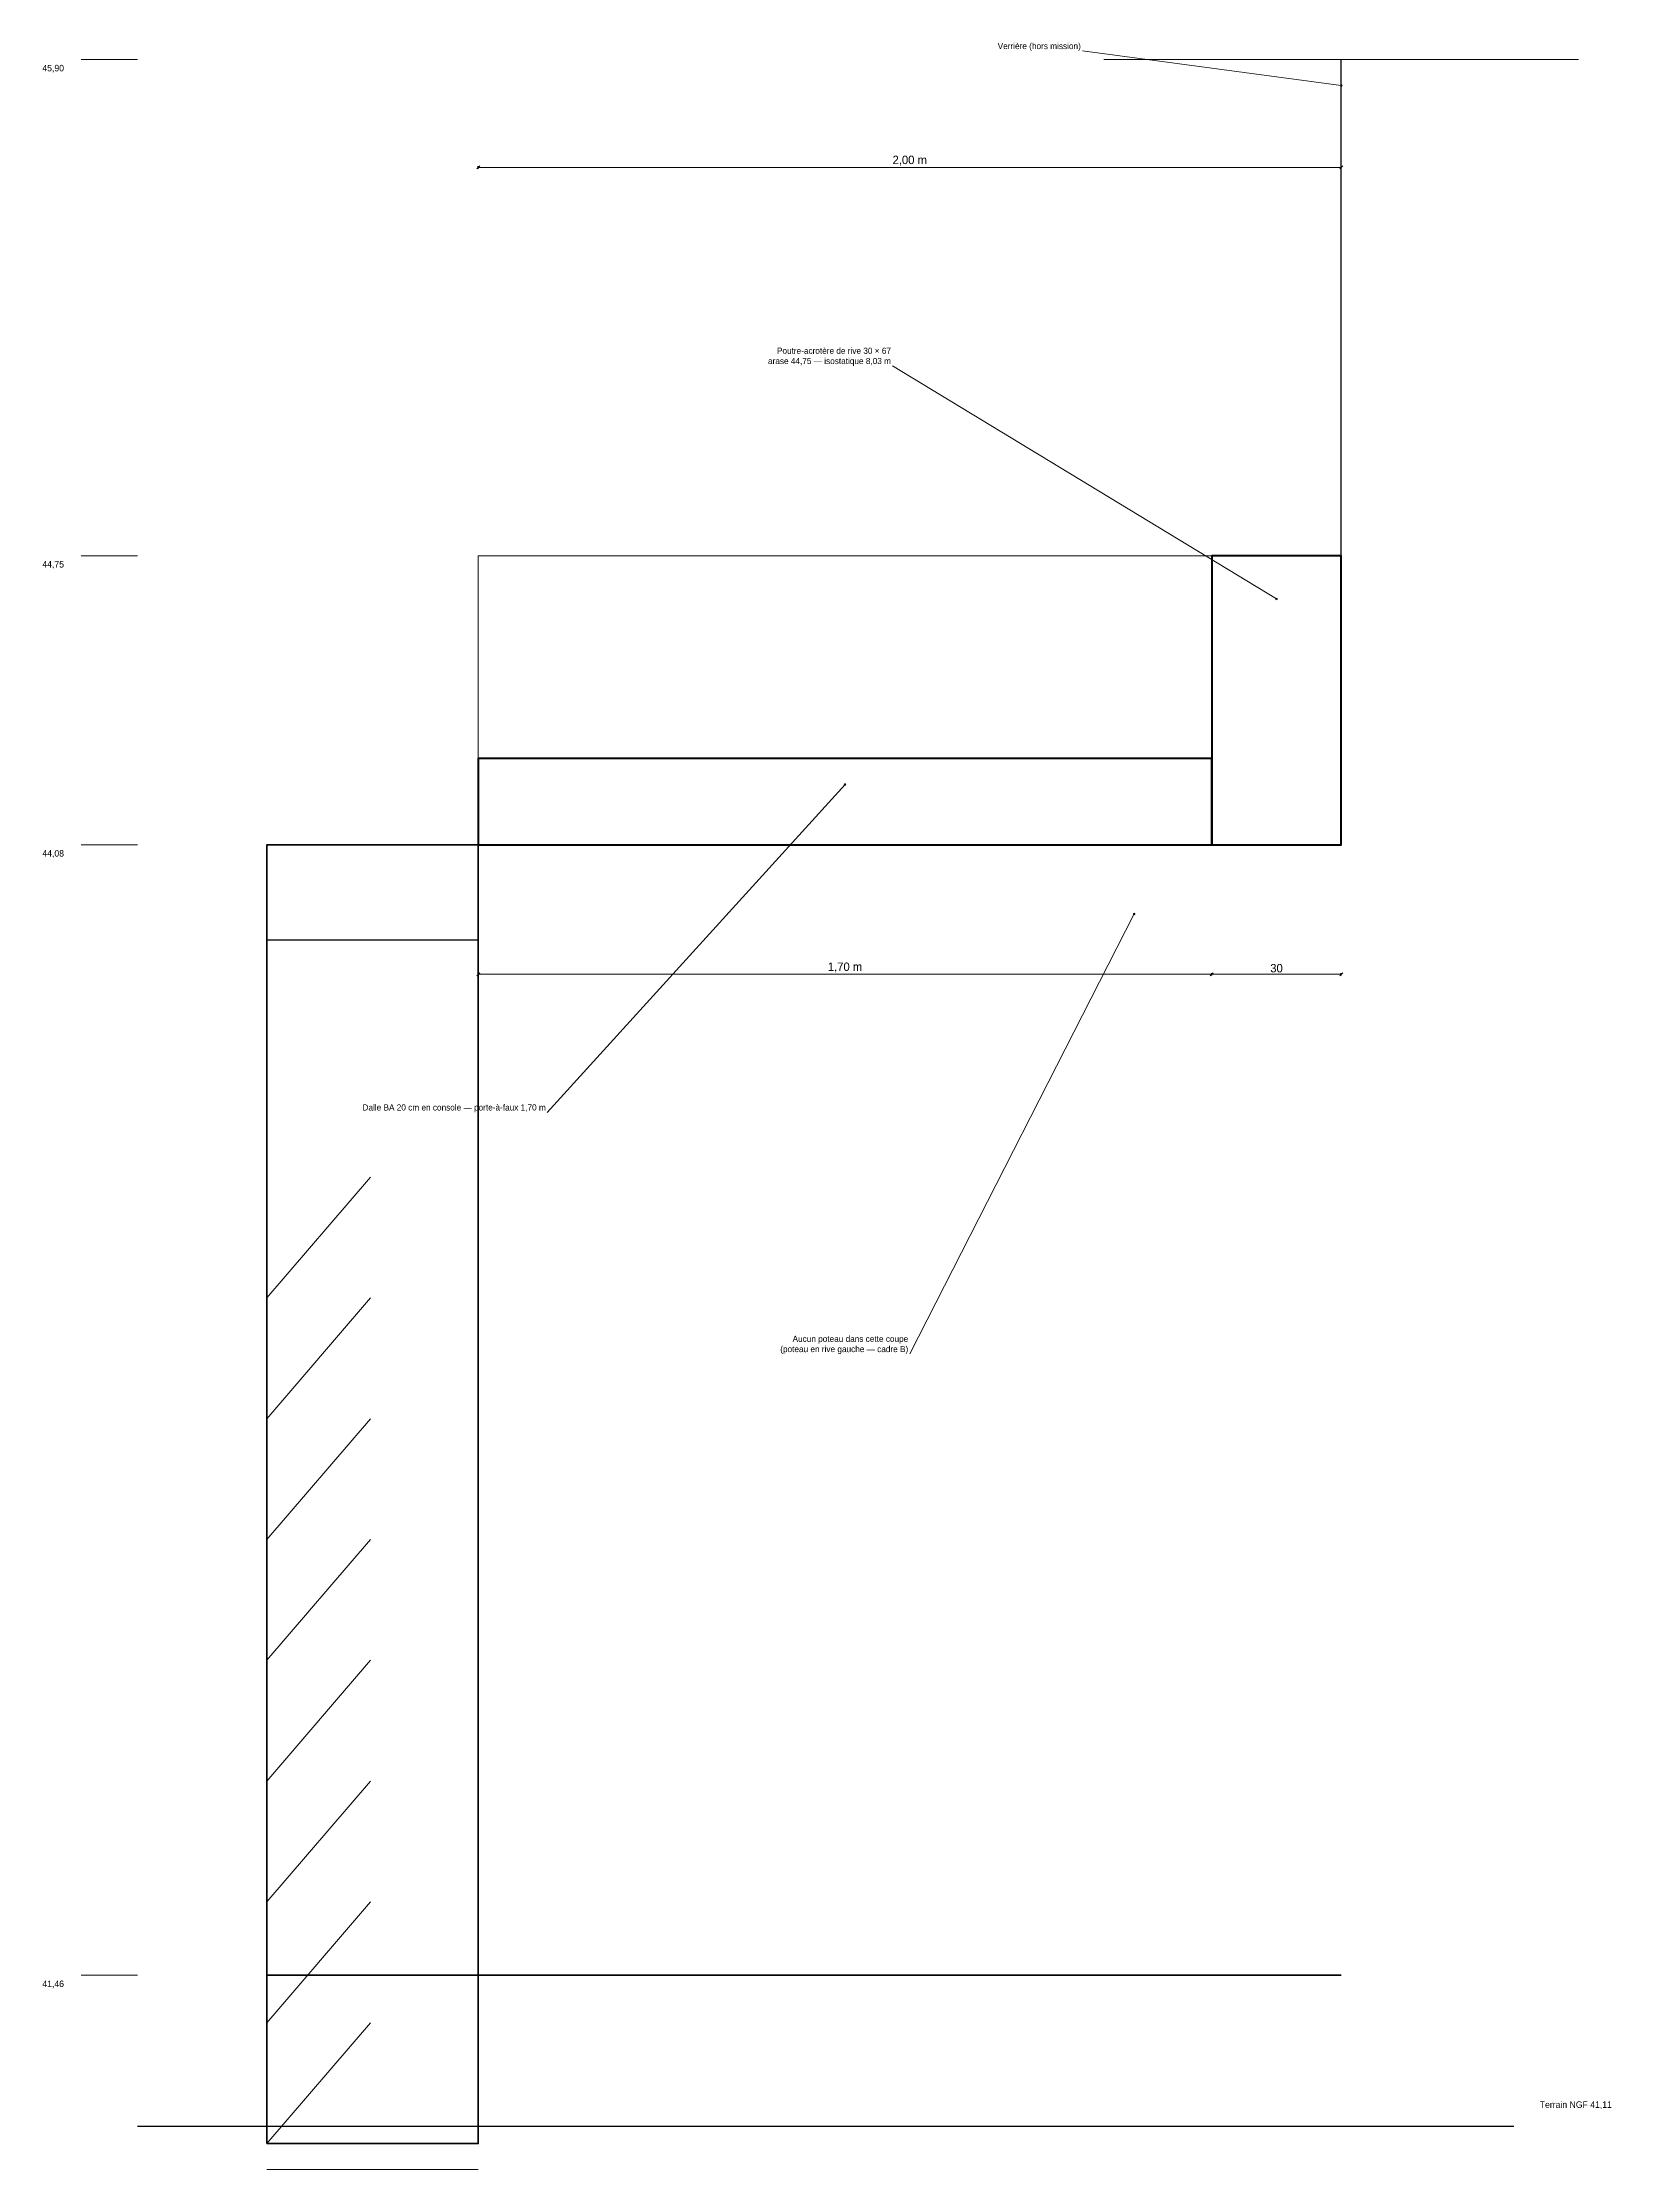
# Model space of a CAD drawing. Header units: centimetres. Extents: x -101 to 504, y -580 to 448.
# Drawn here: x -101 to 262.6, y -45 to 448 of the extents above; entities that cross this region are included whole.
import ezdxf

# ---------------------------------------------------------------- set-up
doc = ezdxf.new("R2010")
doc.units = ezdxf.units.CM
for name, color, linetype, lineweight in [('STR_COFFRAGE_BA', 6, 'CONTINUOUS', 50), ('STR_COTATIONS_TEXTES', 7, 'CONTINUOUS', 25), ('STR_EXISTANT', 7, 'CONTINUOUS', 18)]:
    doc.layers.add(name, color=color, linetype=linetype, lineweight=lineweight)

msp = doc.modelspace()

# ---------------------------------------------------------------- linework, layer by layer
at = {"layer": 'STR_COFFRAGE_BA', "lineweight": 50}
for points in [[(170, 262), (200, 262), (200, 329), (170, 329), (170, 262)], [(0, 262), (170, 262), (170, 282), (0, 282), (0, 262)]]:
    msp.add_lwpolyline(points, dxfattribs=at)
at = {"layer": 'STR_COTATIONS_TEXTES', "lineweight": 13}
for p, q in [((-92, 444), (-79, 444)), ((-92, 329), (-79, 329)), ((0, 329), (170, 329)), ((0, 282), (0, 329)), ((-92, 262), (-79, 262)), ((-92, 0), (-79, 0))]:
    msp.add_line(p, q, dxfattribs=at)
at = {"layer": 'STR_COTATIONS_TEXTES', "lineweight": 18}
for p, q in [((200, 438), (140, 446)), ((145, 444), (255, 444)), ((0, 419), (200, 419)), ((185, 319), (96, 373)), ((85, 276), (16, 200)), ((152, 246), (100, 144)), ((0, 232), (170, 232)), ((170, 232), (200, 232)), ((-49, -45), (0, -45))]:
    msp.add_line(p, q, dxfattribs=at)
at = {"layer": 'STR_COTATIONS_TEXTES', "lineweight": 30}
msp.add_line((200, 262), (200, 444), dxfattribs=at)
at = {"layer": 'STR_COTATIONS_TEXTES', "lineweight": 25}
for p, q in [((-0.35, 418.65), (0.35, 419.35)), ((0, 418.7), (0, 419.3)), ((199.65, 418.65), (200.35, 419.35)), ((200, 418.7), (200, 419.3)), ((-0.35, 231.65), (0.35, 232.35)), ((0, 231.7), (0, 232.3)), ((169.65, 231.65), (170.35, 232.35)), ((169.65, 231.65), (170.35, 232.35)), ((170, 231.7), (170, 232.3)), ((170, 231.7), (170, 232.3)), ((199.65, 231.65), (200.35, 232.35)), ((200, 231.7), (200, 232.3))]:
    msp.add_line(p, q, dxfattribs=at)
at = {"layer": 'STR_COTATIONS_TEXTES', "lineweight": 18}
for centre in [(200, 438), (185, 319), (85, 276), (152, 246)]:
    msp.add_circle(centre, 0.18, dxfattribs=at)
at = {"layer": 'STR_EXISTANT', "lineweight": 13}
for p, q in [((-49, 157), (-25, 185)), ((-49, 129), (-25, 157)), ((-49, 101), (-25, 129)), ((-49, 73), (-25, 101)), ((-49, 45), (-25, 73)), ((-49, 17), (-25, 45)), ((-49, -11), (-25, 17)), ((-49, -39), (-25, -11))]:
    msp.add_line(p, q, dxfattribs=at)
at = {"layer": 'STR_EXISTANT', "lineweight": 35}
msp.add_line((-49, 0), (200, 0), dxfattribs=at)
at = {"layer": 'STR_EXISTANT', "lineweight": 25}
msp.add_line((-79, -35), (240, -35), dxfattribs=at)
at = {"layer": 'STR_EXISTANT', "lineweight": 35}
msp.add_lwpolyline([(-49, -39), (0, -39), (0, 262), (-49, 262), (-49, -39)], dxfattribs=at)
at = {"layer": 'STR_EXISTANT', "lineweight": 25}
msp.add_lwpolyline([(-49, 240), (0, 240), (0, 262), (-49, 262), (-49, 240)], dxfattribs=at)

# ---------------------------------------------------------------- texts
at = {"layer": 'STR_COTATIONS_TEXTES'}
for s, insert, char_height, attachment_point in [('Verrière (hors mission)', (139.65, 446), 1.425, 9), ('45,90', (-96, 441), 1.5, 9), ('2,00 m', (100, 419.42), 1.95, 8), ('Poutre-acrotère de rive 30 × 67\\Parase 44,75 — isostatique 8,03 m', (95.65, 373), 1.425, 9), ('44,75', (-96, 326), 1.5, 9), ('44,08', (-96, 259), 1.5, 9), ('1,70 m', (85, 232.42), 1.95, 8), ('30', (185, 232.42), 1.95, 8), ('Dalle BA 20 cm en console — porte-à-faux 1,70 m', (15.65, 200), 1.425, 9), ('Aucun poteau dans cette coupe\\P(poteau en rive gauche — cadre B)', (99.65, 144), 1.425, 9), ('41,46', (-96, -3), 1.5, 9), ('Terrain NGF 41,11', (246, -31), 1.5, 7)]:
    msp.add_mtext(s, dxfattribs=dict(at, insert=insert, char_height=char_height, attachment_point=attachment_point))

doc.saveas('drawing.dxf')
